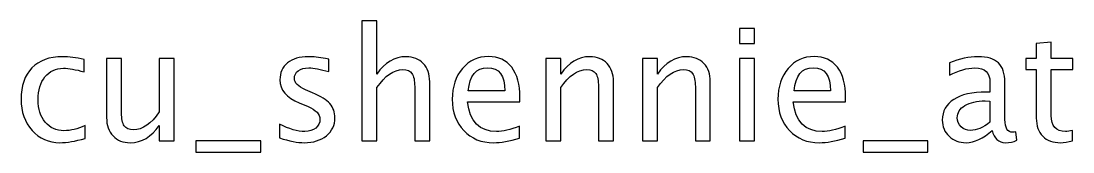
# Model space of a CAD drawing. Header units: centimetres. Extents: x -33.4 to 33.4, y -2.9 to 14.2.
# Drawn here: x -15.2 to -6.64, y 13.08 to 14.15 of the extents above; entities that cross this region are included whole.
import ezdxf

# ---------------------------------------------------------------- set-up
doc = ezdxf.new("R2010")
doc.units = ezdxf.units.CM
doc.header["$MEASUREMENT"] = 0
doc.layers.add('Layer 1', color=7, linetype='Continuous')

msp = doc.modelspace()

# ---------------------------------------------------------------- linework, layer by layer
at = {"layer": 'Layer 1'}
for points, knots in [([(-12.42832, 13.17044), (-12.42832, 13.17044), (-12.42832, 14.14961), (-12.42832, 14.14961), (-12.42832, 14.14961), (-12.42832, 14.14961), (-12.3064, 14.14961), (-12.3064, 14.14961), (-12.3064, 14.14961), (-12.3064, 14.14961), (-12.3064, 13.71633), (-12.3064, 13.71633), (-12.3064, 13.71633), (-12.24184, 13.81052), (-12.16268, 13.85751), (-12.06912, 13.85751), (-12.06912, 13.85751), (-12.01028, 13.85751), (-11.9635, 13.8391), (-11.929, 13.80205), (-11.929, 13.80205), (-11.8945, 13.76522), (-11.87714, 13.71548), (-11.87714, 13.65325), (-11.87714, 13.65325), (-11.87714, 13.65325), (-11.87714, 13.17044), (-11.87714, 13.17044), (-11.87714, 13.17044), (-11.87714, 13.17044), (-11.99906, 13.17044), (-11.99906, 13.17044), (-11.99906, 13.17044), (-11.99906, 13.17044), (-11.99906, 13.61346), (-11.99906, 13.61346), (-11.99906, 13.61346), (-11.99906, 13.66341), (-12.00647, 13.69897), (-12.02107, 13.72014), (-12.02107, 13.72014), (-12.03589, 13.74152), (-12.06023, 13.7521), (-12.09431, 13.7521), (-12.09431, 13.7521), (-12.16924, 13.7521), (-12.23994, 13.70321), (-12.3064, 13.60542), (-12.3064, 13.60542), (-12.3064, 13.60542), (-12.3064, 13.17044), (-12.3064, 13.17044), (-12.3064, 13.17044), (-12.3064, 13.17044), (-12.42832, 13.17044), (-12.42832, 13.17044)], [0, 0, 0, 0, 0.0666667, 0.0666667, 0.0666667, 0.0666667, 0.1333333, 0.1333333, 0.1333333, 0.1333333, 0.2, 0.2, 0.2, 0.2, 0.2666667, 0.2666667, 0.2666667, 0.2666667, 0.3333333, 0.3333333, 0.3333333, 0.3333333, 0.4, 0.4, 0.4, 0.4, 0.4666667, 0.4666667, 0.4666667, 0.4666667, 0.5333333, 0.5333333, 0.5333333, 0.5333333, 0.6, 0.6, 0.6, 0.6, 0.6666667, 0.6666667, 0.6666667, 0.6666667, 0.7333333, 0.7333333, 0.7333333, 0.7333333, 0.8, 0.8, 0.8, 0.8, 0.8666667, 0.8666667, 0.8666667, 0.8666667, 1, 1, 1, 1]), ([(-9.35597, 13.96673), (-9.35597, 13.96673), (-9.35597, 14.08865), (-9.35597, 14.08865), (-9.35597, 14.08865), (-9.35597, 14.08865), (-9.23405, 14.08865), (-9.23405, 14.08865), (-9.23405, 14.08865), (-9.23405, 14.08865), (-9.23405, 13.96673), (-9.23405, 13.96673), (-9.23405, 13.96673), (-9.23405, 13.96673), (-9.35597, 13.96673), (-9.35597, 13.96673)], [0, 0, 0, 0, 0.2, 0.2, 0.2, 0.2, 0.4, 0.4, 0.4, 0.4, 0.6, 0.6, 0.6, 0.6, 1, 1, 1, 1]), ([(-6.6441, 13.17065), (-6.68178, 13.16028), (-6.71458, 13.1552), (-6.74231, 13.1552), (-6.74231, 13.1552), (-6.80454, 13.1552), (-6.85301, 13.17298), (-6.88773, 13.20854), (-6.88773, 13.20854), (-6.92265, 13.2441), (-6.94001, 13.29342), (-6.94001, 13.35671), (-6.94001, 13.35671), (-6.94001, 13.35671), (-6.94001, 13.7521), (-6.94001, 13.7521), (-6.94001, 13.7521), (-6.94001, 13.7521), (-7.02425, 13.7521), (-7.02425, 13.7521), (-7.02425, 13.7521), (-7.02425, 13.7521), (-7.02425, 13.84354), (-7.02425, 13.84354), (-7.02425, 13.84354), (-7.02425, 13.84354), (-6.94001, 13.84354), (-6.94001, 13.84354), (-6.94001, 13.84354), (-6.94001, 13.84354), (-6.94001, 13.96525), (-6.94001, 13.96525), (-6.94001, 13.96525), (-6.94001, 13.96525), (-6.81809, 13.97689), (-6.81809, 13.97689), (-6.81809, 13.97689), (-6.81809, 13.97689), (-6.81809, 13.84354), (-6.81809, 13.84354), (-6.81809, 13.84354), (-6.81809, 13.84354), (-6.64156, 13.84354), (-6.64156, 13.84354), (-6.64156, 13.84354), (-6.64156, 13.84354), (-6.64156, 13.7521), (-6.64156, 13.7521), (-6.64156, 13.7521), (-6.64156, 13.7521), (-6.81809, 13.7521), (-6.81809, 13.7521), (-6.81809, 13.7521), (-6.81809, 13.7521), (-6.81809, 13.37872), (-6.81809, 13.37872), (-6.81809, 13.37872), (-6.81809, 13.29067), (-6.77978, 13.24664), (-6.70337, 13.24664), (-6.70337, 13.24664), (-6.68707, 13.24664), (-6.66738, 13.24939), (-6.6441, 13.25468), (-6.6441, 13.25468), (-6.6441, 13.25468), (-6.6441, 13.17065), (-6.6441, 13.17065)], [0, 0, 0, 0, 0.0555556, 0.0555556, 0.0555556, 0.0555556, 0.1111111, 0.1111111, 0.1111111, 0.1111111, 0.1666667, 0.1666667, 0.1666667, 0.1666667, 0.2222222, 0.2222222, 0.2222222, 0.2222222, 0.2777778, 0.2777778, 0.2777778, 0.2777778, 0.3333333, 0.3333333, 0.3333333, 0.3333333, 0.3888889, 0.3888889, 0.3888889, 0.3888889, 0.4444444, 0.4444444, 0.4444444, 0.4444444, 0.5, 0.5, 0.5, 0.5, 0.5555556, 0.5555556, 0.5555556, 0.5555556, 0.6111111, 0.6111111, 0.6111111, 0.6111111, 0.6666667, 0.6666667, 0.6666667, 0.6666667, 0.7222222, 0.7222222, 0.7222222, 0.7222222, 0.7777778, 0.7777778, 0.7777778, 0.7777778, 0.8333333, 0.8333333, 0.8333333, 0.8333333, 0.8888889, 0.8888889, 0.8888889, 0.8888889, 1, 1, 1, 1]), ([(-14.68215, 13.19076), (-14.7611, 13.16705), (-14.82926, 13.1552), (-14.88662, 13.1552), (-14.88662, 13.1552), (-14.97764, 13.1552), (-15.05299, 13.18886), (-15.11289, 13.25595), (-15.11289, 13.25595), (-15.17279, 13.32326), (-15.20285, 13.40814), (-15.20285, 13.51038), (-15.20285, 13.51038), (-15.20285, 13.6196), (-15.17322, 13.7049), (-15.11395, 13.76586), (-15.11395, 13.76586), (-15.05468, 13.82703), (-14.97192, 13.85751), (-14.86566, 13.85751), (-14.86566, 13.85751), (-14.81338, 13.85751), (-14.75454, 13.85031), (-14.68977, 13.83592), (-14.68977, 13.83592), (-14.68977, 13.83592), (-14.68977, 13.73305), (-14.68977, 13.73305), (-14.68977, 13.73305), (-14.75856, 13.75337), (-14.81465, 13.76353), (-14.85783, 13.76353), (-14.85783, 13.76353), (-14.92049, 13.76353), (-14.97065, 13.74004), (-15.00812, 13.69326), (-15.00812, 13.69326), (-15.04558, 13.64648), (-15.06442, 13.58404), (-15.06442, 13.50614), (-15.06442, 13.50614), (-15.06442, 13.43058), (-15.04495, 13.36962), (-15.00621, 13.32284), (-15.00621, 13.32284), (-14.96748, 13.27627), (-14.91689, 13.25299), (-14.85402, 13.25299), (-14.85402, 13.25299), (-14.79835, 13.25299), (-14.7412, 13.26738), (-14.68215, 13.29617), (-14.68215, 13.29617), (-14.68215, 13.29617), (-14.68215, 13.19076), (-14.68215, 13.19076)], [0, 0, 0, 0, 0.0666667, 0.0666667, 0.0666667, 0.0666667, 0.1333333, 0.1333333, 0.1333333, 0.1333333, 0.2, 0.2, 0.2, 0.2, 0.2666667, 0.2666667, 0.2666667, 0.2666667, 0.3333333, 0.3333333, 0.3333333, 0.3333333, 0.4, 0.4, 0.4, 0.4, 0.4666667, 0.4666667, 0.4666667, 0.4666667, 0.5333333, 0.5333333, 0.5333333, 0.5333333, 0.6, 0.6, 0.6, 0.6, 0.6666667, 0.6666667, 0.6666667, 0.6666667, 0.7333333, 0.7333333, 0.7333333, 0.7333333, 0.8, 0.8, 0.8, 0.8, 0.8666667, 0.8666667, 0.8666667, 0.8666667, 1, 1, 1, 1]), ([(-14.07742, 13.17044), (-14.07742, 13.17044), (-14.07742, 13.29702), (-14.07742, 13.29702), (-14.07742, 13.29702), (-14.1424, 13.2024), (-14.22135, 13.1552), (-14.31406, 13.1552), (-14.31406, 13.1552), (-14.37291, 13.1552), (-14.41968, 13.17362), (-14.4544, 13.21066), (-14.4544, 13.21066), (-14.48932, 13.2477), (-14.50668, 13.29744), (-14.50668, 13.36031), (-14.50668, 13.36031), (-14.50668, 13.36031), (-14.50668, 13.84354), (-14.50668, 13.84354), (-14.50668, 13.84354), (-14.50668, 13.84354), (-14.38476, 13.84354), (-14.38476, 13.84354), (-14.38476, 13.84354), (-14.38476, 13.84354), (-14.38476, 13.4001), (-14.38476, 13.4001), (-14.38476, 13.4001), (-14.38476, 13.34951), (-14.37735, 13.31374), (-14.36275, 13.29257), (-14.36275, 13.29257), (-14.34793, 13.27119), (-14.32338, 13.26061), (-14.28887, 13.26061), (-14.28887, 13.26061), (-14.21437, 13.26061), (-14.14367, 13.30951), (-14.07742, 13.40751), (-14.07742, 13.40751), (-14.07742, 13.40751), (-14.07742, 13.84354), (-14.07742, 13.84354), (-14.07742, 13.84354), (-14.07742, 13.84354), (-13.9555, 13.84354), (-13.9555, 13.84354), (-13.9555, 13.84354), (-13.9555, 13.84354), (-13.9555, 13.17044), (-13.9555, 13.17044), (-13.9555, 13.17044), (-13.9555, 13.17044), (-14.07742, 13.17044), (-14.07742, 13.17044)], [0, 0, 0, 0, 0.0666667, 0.0666667, 0.0666667, 0.0666667, 0.1333333, 0.1333333, 0.1333333, 0.1333333, 0.2, 0.2, 0.2, 0.2, 0.2666667, 0.2666667, 0.2666667, 0.2666667, 0.3333333, 0.3333333, 0.3333333, 0.3333333, 0.4, 0.4, 0.4, 0.4, 0.4666667, 0.4666667, 0.4666667, 0.4666667, 0.5333333, 0.5333333, 0.5333333, 0.5333333, 0.6, 0.6, 0.6, 0.6, 0.6666667, 0.6666667, 0.6666667, 0.6666667, 0.7333333, 0.7333333, 0.7333333, 0.7333333, 0.8, 0.8, 0.8, 0.8, 0.8666667, 0.8666667, 0.8666667, 0.8666667, 1, 1, 1, 1]), ([(-13.09994, 13.19457), (-13.09994, 13.19457), (-13.09994, 13.30633), (-13.09994, 13.30633), (-13.09994, 13.30633), (-13.02014, 13.26654), (-12.95093, 13.24664), (-12.89187, 13.24664), (-12.89187, 13.24664), (-12.85673, 13.24664), (-12.82752, 13.25617), (-12.80445, 13.27522), (-12.80445, 13.27522), (-12.78138, 13.29405), (-12.76974, 13.31776), (-12.76974, 13.34634), (-12.76974, 13.34634), (-12.76974, 13.38803), (-12.80212, 13.42254), (-12.86689, 13.44984), (-12.86689, 13.44984), (-12.86689, 13.44984), (-12.93823, 13.48011), (-12.93823, 13.48011), (-12.93823, 13.48011), (-13.04342, 13.52371), (-13.09613, 13.58679), (-13.09613, 13.6687), (-13.09613, 13.6687), (-13.09613, 13.72734), (-13.07539, 13.77348), (-13.0339, 13.80713), (-13.0339, 13.80713), (-12.99241, 13.84079), (-12.93547, 13.85751), (-12.8633, 13.85751), (-12.8633, 13.85751), (-12.82583, 13.85751), (-12.77926, 13.85243), (-12.72402, 13.84206), (-12.72402, 13.84206), (-12.72402, 13.84206), (-12.69862, 13.83719), (-12.69862, 13.83719), (-12.69862, 13.83719), (-12.69862, 13.83719), (-12.69862, 13.73559), (-12.69862, 13.73559), (-12.69862, 13.73559), (-12.76656, 13.75591), (-12.82075, 13.76607), (-12.86118, 13.76607), (-12.86118, 13.76607), (-12.89674, 13.76607), (-12.92489, 13.75824), (-12.94627, 13.74279), (-12.94627, 13.74279), (-12.96744, 13.72734), (-12.97802, 13.70659), (-12.97802, 13.68056), (-12.97802, 13.68056), (-12.97802, 13.64394), (-12.94839, 13.61282), (-12.88891, 13.58764), (-12.88891, 13.58764), (-12.88891, 13.58764), (-12.83028, 13.56287), (-12.83028, 13.56287), (-12.83028, 13.56287), (-12.76381, 13.53493), (-12.71682, 13.5053), (-12.68931, 13.47418), (-12.68931, 13.47418), (-12.66158, 13.44307), (-12.64782, 13.40412), (-12.64782, 13.35755), (-12.64782, 13.35755), (-12.64782, 13.2985), (-12.6711, 13.25003), (-12.71788, 13.21214), (-12.71788, 13.21214), (-12.76445, 13.17425), (-12.82414, 13.1552), (-12.89674, 13.1552), (-12.89674, 13.1552), (-12.95262, 13.1552), (-13.02014, 13.16832), (-13.09994, 13.19457)], [0, 0, 0, 0, 0.0434783, 0.0434783, 0.0434783, 0.0434783, 0.0869565, 0.0869565, 0.0869565, 0.0869565, 0.1304348, 0.1304348, 0.1304348, 0.1304348, 0.173913, 0.173913, 0.173913, 0.173913, 0.2173913, 0.2173913, 0.2173913, 0.2173913, 0.2608696, 0.2608696, 0.2608696, 0.2608696, 0.3043478, 0.3043478, 0.3043478, 0.3043478, 0.3478261, 0.3478261, 0.3478261, 0.3478261, 0.3913043, 0.3913043, 0.3913043, 0.3913043, 0.4347826, 0.4347826, 0.4347826, 0.4347826, 0.4782609, 0.4782609, 0.4782609, 0.4782609, 0.5217391, 0.5217391, 0.5217391, 0.5217391, 0.5652174, 0.5652174, 0.5652174, 0.5652174, 0.6086957, 0.6086957, 0.6086957, 0.6086957, 0.6521739, 0.6521739, 0.6521739, 0.6521739, 0.6956522, 0.6956522, 0.6956522, 0.6956522, 0.7391304, 0.7391304, 0.7391304, 0.7391304, 0.7826087, 0.7826087, 0.7826087, 0.7826087, 0.826087, 0.826087, 0.826087, 0.826087, 0.8695652, 0.8695652, 0.8695652, 0.8695652, 0.9130435, 0.9130435, 0.9130435, 0.9130435, 1, 1, 1, 1]), ([(-11.14604, 13.19203), (-11.22795, 13.16748), (-11.29802, 13.1552), (-11.35644, 13.1552), (-11.35644, 13.1552), (-11.45613, 13.1552), (-11.5372, 13.18822), (-11.59964, 13.25405), (-11.59964, 13.25405), (-11.66208, 13.31988), (-11.69341, 13.40518), (-11.69341, 13.51017), (-11.69341, 13.51017), (-11.69341, 13.61198), (-11.66589, 13.69559), (-11.61065, 13.76099), (-11.61065, 13.76099), (-11.5554, 13.82618), (-11.48471, 13.85878), (-11.39856, 13.85878), (-11.39856, 13.85878), (-11.31707, 13.85878), (-11.25399, 13.82978), (-11.20954, 13.77179), (-11.20954, 13.77179), (-11.16509, 13.71379), (-11.14286, 13.63166), (-11.14286, 13.52519), (-11.14286, 13.52519), (-11.14286, 13.52519), (-11.1435, 13.48794), (-11.1435, 13.48794), (-11.1435, 13.48794), (-11.1435, 13.48794), (-11.56895, 13.48794), (-11.56895, 13.48794), (-11.56895, 13.48794), (-11.55117, 13.32707), (-11.47264, 13.24664), (-11.33358, 13.24664), (-11.33358, 13.24664), (-11.28256, 13.24664), (-11.22012, 13.26103), (-11.14604, 13.28982), (-11.14604, 13.28982), (-11.14604, 13.28982), (-11.14604, 13.19203), (-11.14604, 13.19203)], [0, 0, 0, 0, 0.0769231, 0.0769231, 0.0769231, 0.0769231, 0.1538462, 0.1538462, 0.1538462, 0.1538462, 0.2307692, 0.2307692, 0.2307692, 0.2307692, 0.3076923, 0.3076923, 0.3076923, 0.3076923, 0.3846154, 0.3846154, 0.3846154, 0.3846154, 0.4615385, 0.4615385, 0.4615385, 0.4615385, 0.5384615, 0.5384615, 0.5384615, 0.5384615, 0.6153846, 0.6153846, 0.6153846, 0.6153846, 0.6923077, 0.6923077, 0.6923077, 0.6923077, 0.7692308, 0.7692308, 0.7692308, 0.7692308, 0.8461538, 0.8461538, 0.8461538, 0.8461538, 1, 1, 1, 1]), ([(-10.93247, 13.17044), (-10.93247, 13.17044), (-10.93247, 13.84354), (-10.93247, 13.84354), (-10.93247, 13.84354), (-10.93247, 13.84354), (-10.81055, 13.84354), (-10.81055, 13.84354), (-10.81055, 13.84354), (-10.81055, 13.84354), (-10.81055, 13.71633), (-10.81055, 13.71633), (-10.81055, 13.71633), (-10.74599, 13.81052), (-10.66683, 13.85751), (-10.57327, 13.85751), (-10.57327, 13.85751), (-10.51443, 13.85751), (-10.46765, 13.8391), (-10.43315, 13.80205), (-10.43315, 13.80205), (-10.39865, 13.76522), (-10.38129, 13.71548), (-10.38129, 13.65325), (-10.38129, 13.65325), (-10.38129, 13.65325), (-10.38129, 13.17044), (-10.38129, 13.17044), (-10.38129, 13.17044), (-10.38129, 13.17044), (-10.50321, 13.17044), (-10.50321, 13.17044), (-10.50321, 13.17044), (-10.50321, 13.17044), (-10.50321, 13.61346), (-10.50321, 13.61346), (-10.50321, 13.61346), (-10.50321, 13.66341), (-10.51062, 13.69897), (-10.52522, 13.72014), (-10.52522, 13.72014), (-10.54004, 13.74152), (-10.56438, 13.7521), (-10.59846, 13.7521), (-10.59846, 13.7521), (-10.67339, 13.7521), (-10.74409, 13.70321), (-10.81055, 13.60542), (-10.81055, 13.60542), (-10.81055, 13.60542), (-10.81055, 13.17044), (-10.81055, 13.17044), (-10.81055, 13.17044), (-10.81055, 13.17044), (-10.93247, 13.17044), (-10.93247, 13.17044)], [0, 0, 0, 0, 0.0666667, 0.0666667, 0.0666667, 0.0666667, 0.1333333, 0.1333333, 0.1333333, 0.1333333, 0.2, 0.2, 0.2, 0.2, 0.2666667, 0.2666667, 0.2666667, 0.2666667, 0.3333333, 0.3333333, 0.3333333, 0.3333333, 0.4, 0.4, 0.4, 0.4, 0.4666667, 0.4666667, 0.4666667, 0.4666667, 0.5333333, 0.5333333, 0.5333333, 0.5333333, 0.6, 0.6, 0.6, 0.6, 0.6666667, 0.6666667, 0.6666667, 0.6666667, 0.7333333, 0.7333333, 0.7333333, 0.7333333, 0.8, 0.8, 0.8, 0.8, 0.8666667, 0.8666667, 0.8666667, 0.8666667, 1, 1, 1, 1]), ([(-10.14422, 13.17044), (-10.14422, 13.17044), (-10.14422, 13.84354), (-10.14422, 13.84354), (-10.14422, 13.84354), (-10.14422, 13.84354), (-10.0223, 13.84354), (-10.0223, 13.84354), (-10.0223, 13.84354), (-10.0223, 13.84354), (-10.0223, 13.71633), (-10.0223, 13.71633), (-10.0223, 13.71633), (-9.95774, 13.81052), (-9.87858, 13.85751), (-9.78502, 13.85751), (-9.78502, 13.85751), (-9.72618, 13.85751), (-9.6794, 13.8391), (-9.6449, 13.80205), (-9.6449, 13.80205), (-9.6104, 13.76522), (-9.59304, 13.71548), (-9.59304, 13.65325), (-9.59304, 13.65325), (-9.59304, 13.65325), (-9.59304, 13.17044), (-9.59304, 13.17044), (-9.59304, 13.17044), (-9.59304, 13.17044), (-9.71496, 13.17044), (-9.71496, 13.17044), (-9.71496, 13.17044), (-9.71496, 13.17044), (-9.71496, 13.61346), (-9.71496, 13.61346), (-9.71496, 13.61346), (-9.71496, 13.66341), (-9.72237, 13.69897), (-9.73697, 13.72014), (-9.73697, 13.72014), (-9.75179, 13.74152), (-9.77613, 13.7521), (-9.81021, 13.7521), (-9.81021, 13.7521), (-9.88514, 13.7521), (-9.95584, 13.70321), (-10.0223, 13.60542), (-10.0223, 13.60542), (-10.0223, 13.60542), (-10.0223, 13.17044), (-10.0223, 13.17044), (-10.0223, 13.17044), (-10.0223, 13.17044), (-10.14422, 13.17044), (-10.14422, 13.17044)], [0, 0, 0, 0, 0.0666667, 0.0666667, 0.0666667, 0.0666667, 0.1333333, 0.1333333, 0.1333333, 0.1333333, 0.2, 0.2, 0.2, 0.2, 0.2666667, 0.2666667, 0.2666667, 0.2666667, 0.3333333, 0.3333333, 0.3333333, 0.3333333, 0.4, 0.4, 0.4, 0.4, 0.4666667, 0.4666667, 0.4666667, 0.4666667, 0.5333333, 0.5333333, 0.5333333, 0.5333333, 0.6, 0.6, 0.6, 0.6, 0.6666667, 0.6666667, 0.6666667, 0.6666667, 0.7333333, 0.7333333, 0.7333333, 0.7333333, 0.8, 0.8, 0.8, 0.8, 0.8666667, 0.8666667, 0.8666667, 0.8666667, 1, 1, 1, 1]), ([(-9.35597, 13.17044), (-9.35597, 13.17044), (-9.35597, 13.84354), (-9.35597, 13.84354), (-9.35597, 13.84354), (-9.35597, 13.84354), (-9.23405, 13.84354), (-9.23405, 13.84354), (-9.23405, 13.84354), (-9.23405, 13.84354), (-9.23405, 13.17044), (-9.23405, 13.17044), (-9.23405, 13.17044), (-9.23405, 13.17044), (-9.35597, 13.17044), (-9.35597, 13.17044)], [0, 0, 0, 0, 0.2, 0.2, 0.2, 0.2, 0.4, 0.4, 0.4, 0.4, 0.6, 0.6, 0.6, 0.6, 1, 1, 1, 1]), ([(-8.49491, 13.19203), (-8.57682, 13.16748), (-8.64689, 13.1552), (-8.70531, 13.1552), (-8.70531, 13.1552), (-8.805, 13.1552), (-8.88607, 13.18822), (-8.94851, 13.25405), (-8.94851, 13.25405), (-9.01095, 13.31988), (-9.04228, 13.40518), (-9.04228, 13.51017), (-9.04228, 13.51017), (-9.04228, 13.61198), (-9.01476, 13.69559), (-8.95952, 13.76099), (-8.95952, 13.76099), (-8.90427, 13.82618), (-8.83358, 13.85878), (-8.74743, 13.85878), (-8.74743, 13.85878), (-8.66594, 13.85878), (-8.60286, 13.82978), (-8.55841, 13.77179), (-8.55841, 13.77179), (-8.51396, 13.71379), (-8.49173, 13.63166), (-8.49173, 13.52519), (-8.49173, 13.52519), (-8.49173, 13.52519), (-8.49237, 13.48794), (-8.49237, 13.48794), (-8.49237, 13.48794), (-8.49237, 13.48794), (-8.91782, 13.48794), (-8.91782, 13.48794), (-8.91782, 13.48794), (-8.90004, 13.32707), (-8.82151, 13.24664), (-8.68245, 13.24664), (-8.68245, 13.24664), (-8.63143, 13.24664), (-8.56899, 13.26103), (-8.49491, 13.28982), (-8.49491, 13.28982), (-8.49491, 13.28982), (-8.49491, 13.19203), (-8.49491, 13.19203)], [0, 0, 0, 0, 0.0769231, 0.0769231, 0.0769231, 0.0769231, 0.1538462, 0.1538462, 0.1538462, 0.1538462, 0.2307692, 0.2307692, 0.2307692, 0.2307692, 0.3076923, 0.3076923, 0.3076923, 0.3076923, 0.3846154, 0.3846154, 0.3846154, 0.3846154, 0.4615385, 0.4615385, 0.4615385, 0.4615385, 0.5384615, 0.5384615, 0.5384615, 0.5384615, 0.6153846, 0.6153846, 0.6153846, 0.6153846, 0.6923077, 0.6923077, 0.6923077, 0.6923077, 0.7692308, 0.7692308, 0.7692308, 0.7692308, 0.8461538, 0.8461538, 0.8461538, 0.8461538, 1, 1, 1, 1]), ([(-7.29942, 13.25617), (-7.37265, 13.18886), (-7.44314, 13.1552), (-7.51087, 13.1552), (-7.51087, 13.1552), (-7.56654, 13.1552), (-7.6129, 13.17256), (-7.64951, 13.20748), (-7.64951, 13.20748), (-7.68634, 13.24241), (-7.70476, 13.28643), (-7.70476, 13.33956), (-7.70476, 13.33956), (-7.70476, 13.41301), (-7.67386, 13.46953), (-7.61205, 13.5089), (-7.61205, 13.5089), (-7.55024, 13.54827), (-7.46155, 13.56795), (-7.34598, 13.56795), (-7.34598, 13.56795), (-7.34598, 13.56795), (-7.31741, 13.56795), (-7.31741, 13.56795), (-7.31741, 13.56795), (-7.31741, 13.56795), (-7.31741, 13.64902), (-7.31741, 13.64902), (-7.31741, 13.64902), (-7.31741, 13.72712), (-7.35805, 13.76607), (-7.43954, 13.76607), (-7.43954, 13.76607), (-7.50262, 13.76607), (-7.57162, 13.74617), (-7.64634, 13.70638), (-7.64634, 13.70638), (-7.64634, 13.70638), (-7.64634, 13.80671), (-7.64634, 13.80671), (-7.64634, 13.80671), (-7.56421, 13.84058), (-7.48674, 13.85751), (-7.41414, 13.85751), (-7.41414, 13.85751), (-7.33942, 13.85751), (-7.28418, 13.84058), (-7.24883, 13.8065), (-7.24883, 13.8065), (-7.21327, 13.77242), (-7.19549, 13.71993), (-7.19549, 13.64902), (-7.19549, 13.64902), (-7.19549, 13.64902), (-7.19549, 13.34485), (-7.19549, 13.34485), (-7.19549, 13.34485), (-7.19549, 13.27522), (-7.17411, 13.24029), (-7.13114, 13.24029), (-7.13114, 13.24029), (-7.12585, 13.24029), (-7.11802, 13.24114), (-7.10765, 13.24283), (-7.10765, 13.24283), (-7.10765, 13.24283), (-7.09897, 13.1751), (-7.09897, 13.1751), (-7.09897, 13.1751), (-7.1267, 13.16176), (-7.15718, 13.1552), (-7.19062, 13.1552), (-7.19062, 13.1552), (-7.24756, 13.1552), (-7.28375, 13.18886), (-7.29942, 13.25617)], [0, 0, 0, 0, 0.05, 0.05, 0.05, 0.05, 0.1, 0.1, 0.1, 0.1, 0.15, 0.15, 0.15, 0.15, 0.2, 0.2, 0.2, 0.2, 0.25, 0.25, 0.25, 0.25, 0.3, 0.3, 0.3, 0.3, 0.35, 0.35, 0.35, 0.35, 0.4, 0.4, 0.4, 0.4, 0.45, 0.45, 0.45, 0.45, 0.5, 0.5, 0.5, 0.5, 0.55, 0.55, 0.55, 0.55, 0.6, 0.6, 0.6, 0.6, 0.65, 0.65, 0.65, 0.65, 0.7, 0.7, 0.7, 0.7, 0.75, 0.75, 0.75, 0.75, 0.8, 0.8, 0.8, 0.8, 0.85, 0.85, 0.85, 0.85, 0.9, 0.9, 0.9, 0.9, 1, 1, 1, 1]), ([(-11.5626, 13.57938), (-11.5626, 13.57938), (-11.26542, 13.57938), (-11.26542, 13.57938), (-11.26542, 13.57938), (-11.26542, 13.70469), (-11.3122, 13.76734), (-11.40554, 13.76734), (-11.40554, 13.76734), (-11.49952, 13.76734), (-11.5518, 13.70469), (-11.5626, 13.57938)], [0, 0, 0, 0, 0.25, 0.25, 0.25, 0.25, 0.5, 0.5, 0.5, 0.5, 1, 1, 1, 1]), ([(-8.91147, 13.57938), (-8.91147, 13.57938), (-8.61429, 13.57938), (-8.61429, 13.57938), (-8.61429, 13.57938), (-8.61429, 13.70469), (-8.66107, 13.76734), (-8.75441, 13.76734), (-8.75441, 13.76734), (-8.84839, 13.76734), (-8.90067, 13.70469), (-8.91147, 13.57938)], [0, 0, 0, 0, 0.25, 0.25, 0.25, 0.25, 0.5, 0.5, 0.5, 0.5, 1, 1, 1, 1]), ([(-7.31741, 13.32263), (-7.31741, 13.32263), (-7.31741, 13.49556), (-7.31741, 13.49556), (-7.31741, 13.49556), (-7.31741, 13.49556), (-7.35657, 13.49683), (-7.35657, 13.49683), (-7.35657, 13.49683), (-7.4243, 13.49683), (-7.47891, 13.48434), (-7.52061, 13.45937), (-7.52061, 13.45937), (-7.5621, 13.43418), (-7.58284, 13.40095), (-7.58284, 13.35946), (-7.58284, 13.35946), (-7.58284, 13.33046), (-7.57247, 13.30591), (-7.55194, 13.2858), (-7.55194, 13.2858), (-7.53119, 13.26569), (-7.506, 13.25553), (-7.47616, 13.25553), (-7.47616, 13.25553), (-7.42536, 13.25553), (-7.37244, 13.27797), (-7.31741, 13.32263)], [0, 0, 0, 0, 0.125, 0.125, 0.125, 0.125, 0.25, 0.25, 0.25, 0.25, 0.375, 0.375, 0.375, 0.375, 0.5, 0.5, 0.5, 0.5, 0.625, 0.625, 0.625, 0.625, 0.75, 0.75, 0.75, 0.75, 1, 1, 1, 1]), ([(-13.77939, 13.079), (-13.77939, 13.079), (-13.77939, 13.17044), (-13.77939, 13.17044), (-13.77939, 13.17044), (-13.77939, 13.17044), (-13.25107, 13.17044), (-13.25107, 13.17044), (-13.25107, 13.17044), (-13.25107, 13.17044), (-13.25107, 13.079), (-13.25107, 13.079), (-13.25107, 13.079), (-13.25107, 13.079), (-13.77939, 13.079), (-13.77939, 13.079)], [0, 0, 0, 0, 0.2, 0.2, 0.2, 0.2, 0.4, 0.4, 0.4, 0.4, 0.6, 0.6, 0.6, 0.6, 1, 1, 1, 1]), ([(-8.34992, 13.079), (-8.34992, 13.079), (-8.34992, 13.17044), (-8.34992, 13.17044), (-8.34992, 13.17044), (-8.34992, 13.17044), (-7.8216, 13.17044), (-7.8216, 13.17044), (-7.8216, 13.17044), (-7.8216, 13.17044), (-7.8216, 13.079), (-7.8216, 13.079), (-7.8216, 13.079), (-7.8216, 13.079), (-8.34992, 13.079), (-8.34992, 13.079)], [0, 0, 0, 0, 0.2, 0.2, 0.2, 0.2, 0.4, 0.4, 0.4, 0.4, 0.6, 0.6, 0.6, 0.6, 1, 1, 1, 1])]:
    msp.add_open_spline(points, degree=3, knots=knots, dxfattribs=at)

doc.saveas('drawing.dxf')
